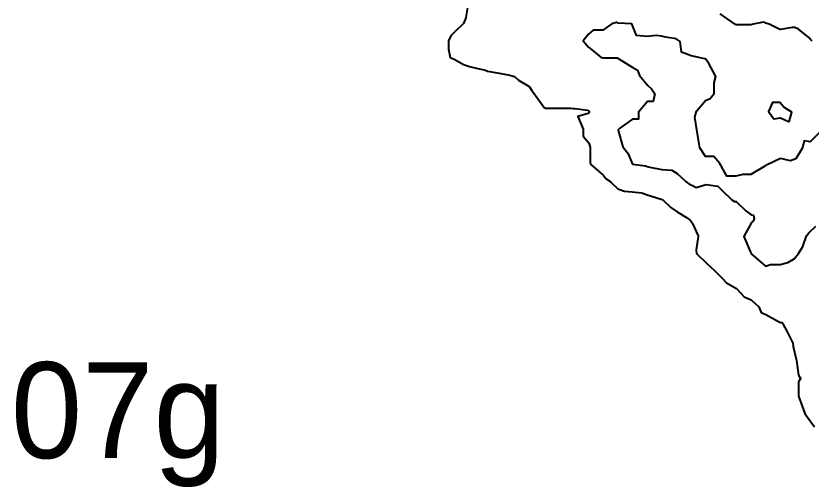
# Model space of a CAD drawing. Header units: millimetres. Extents: x 0 to 500, y 0 to 700.
# Drawn here: x 199.54 to 249.29, y 461.43 to 490.89 of the extents above; entities that cross this region are included whole.
import ezdxf
from ezdxf.enums import TextEntityAlignment as Align

# ---------------------------------------------------------------- set-up
doc = ezdxf.new("R2010")
doc.units = ezdxf.units.MM
doc.layers.add('CORTE', color=1, linetype='Continuous')
doc.layers.add('GRABADO', color=5, linetype='Continuous')

msp = doc.modelspace()

# ---------------------------------------------------------------- linework, layer by layer
at = {"layer": 'CORTE'}
msp.add_lwpolyline([(249.988, 483.765), (249.231, 483.009), (248.848, 483.085), (248.756, 482.645), (248.331, 481.964), (247.997, 481.83), (247.362, 481.983), (246.532, 481.584), (246.465, 481.564), (246.445, 481.546), (246.395, 481.501), (245.522, 480.977), (245.009, 480.977), (244.584, 480.875), (244.021, 480.875), (243.66, 481.525), (243.586, 481.658), (243.208, 482.112), (242.682, 482.112), (242.326, 482.645), (242.223, 483.263), (242.138, 483.773), (242.008, 484.554), (242.113, 484.932), (242.677, 485.608), (242.965, 485.724), (243.225, 486.035), (243.225, 486.711), (243.336, 487.11), (242.89, 487.915), (242.707, 488.178), (242.693, 488.188), (242.681, 488.197), (242.648, 488.216), (241.774, 488.39), (241.176, 488.63), (241.097, 489.298), (240.843, 489.45), (240.173, 489.565), (239.93, 489.632), (239.616, 489.662), (239.017, 489.596), (238.366, 489.667), (238.063, 490.395), (237.188, 490.447), (237.145, 490.486), (237.109, 490.475), (236.812, 490.387), (236.262, 489.991), (235.662, 489.991), (235.364, 489.752), (235.024, 489.343), (235.364, 488.934), (235.683, 488.679), (236.157, 488.299), (236.249, 488.272), (237.17, 488.272), (237.214, 488.22), (237.319, 488.157), (238.129, 487.67), (238.42, 487.496), (238.56, 487.159), (239.071, 486.547), (239.306, 486.335), (239.501, 486.022), (239.402, 485.544), (239.052, 485.544), (238.49, 484.87), (238.49, 484.432), (238.115, 484.432), (237.328, 483.866), (237.223, 483.766), (237.223, 483.766), (237.238, 483.661), (237.502, 482.709), (237.827, 482.319), (238.119, 481.619), (238.936, 481.516), (239.041, 481.477), (239.208, 481.426), (239.953, 481.299), (240.569, 481.246), (240.915, 481.039), (241.467, 480.509), (241.691, 480.355), (241.824, 480.32), (242.105, 480.17), (242.717, 480.354), (243.452, 480.243), (243.7, 480.004), (244.334, 479.397), (244.493, 479.288), (244.606, 479.288), (245.201, 478.703), (245.533, 478.464), (245.683, 478.428), (245.718, 478.221), (245.666, 478.065), (245.561, 477.97), (245.083, 477.111), (245.492, 476.128), (245.539, 476.038), (245.55, 476.017), (245.56, 475.998), (245.664, 475.923), (246.444, 475.255), (246.74, 475.356), (247.345, 475.356), (247.826, 475.472), (248.231, 475.715), (248.508, 476.048), (248.774, 476.473), (249.001, 477.152), (249.152, 477.334), (249.576, 477.741)], dxfattribs=at)
msp.add_lwpolyline([(247.913, 484.273), (248.077, 484.864), (247.591, 485.182), (247.321, 485.47), (246.864, 485.47), (246.629, 484.906), (246.946, 484.449), (247.364, 484.526), (247.913, 484.273)], close=True, dxfattribs=at)
at = {"layer": 'GRABADO'}
for points in [[(227.814, 491.538), (227.688, 490.784), (227.687, 490.777), (227.684, 490.771), (227.539, 490.423), (227.534, 490.414), (227.528, 490.405), (227.525, 490.402), (227.026, 489.923), (226.744, 489.652), (226.609, 489.328), (226.609, 488.822), (226.698, 488.287), (227.003, 488.172), (227.009, 488.169), (227.551, 487.844), (227.921, 487.727), (228.523, 487.575), (228.841, 487.53), (228.845, 487.53), (228.853, 487.528), (229.049, 487.431), (229.766, 487.308), (230.43, 487.194), (230.436, 487.193), (230.647, 487.124), (230.705, 487.105), (230.708, 487.103), (230.713, 487.101), (230.723, 487.096), (230.986, 486.866), (231.645, 486.47), (231.647, 486.469), (231.655, 486.464), (231.666, 486.452), (231.809, 486.223), (231.949, 486.055), (231.95, 486.053), (232.581, 485.171), (232.68, 485.132), (234.253, 485.132), (234.258, 485.131), (234.395, 485.113), (234.502, 485.099), (235.325, 484.989), (235.335, 484.986), (235.347, 484.981), (235.353, 484.977), (235.36, 484.972), (235.365, 484.967), (235.367, 484.965), (235.385, 484.944), (235.389, 484.939), (235.393, 484.932), (235.395, 484.927), (235.398, 484.919), (235.4, 484.913), (235.401, 484.907), (235.402, 484.898), (235.401, 484.892), (235.401, 484.885), (235.399, 484.878), (235.398, 484.873), (235.38, 484.826), (235.375, 484.816), (235.37, 484.809), (235.366, 484.804), (235.358, 484.797), (235.352, 484.793), (235.348, 484.79), (235.343, 484.788), (235.338, 484.785), (234.699, 484.593), (235.025, 483.811), (235.026, 483.807), (235.028, 483.8), (235.029, 483.791), (235.029, 483.786), (235.029, 483.384), (235.37, 482.976), (235.373, 482.971), (235.378, 482.965), (235.38, 482.959), (235.382, 482.955), (235.466, 482.694), (235.467, 482.689), (235.468, 482.681), (235.468, 482.675), (235.468, 481.679), (235.505, 481.609), (236.287, 480.926), (236.291, 480.923), (236.463, 480.716), (236.761, 480.511), (236.764, 480.509), (236.768, 480.506), (237.204, 480.087), (237.619, 479.938), (238.098, 479.89), (238.677, 479.832), (238.686, 479.831), (238.694, 479.828), (239.041, 479.698), (239.23, 479.641), (239.969, 479.419), (239.975, 479.417), (239.998, 479.404), (240.002, 479.402), (240.008, 479.398), (240.012, 479.395), (240.521, 478.921), (240.911, 478.64), (241.495, 478.289), (241.498, 478.287), (241.711, 478.127), (241.716, 478.123), (241.721, 478.118), (241.724, 478.113), (241.858, 477.925), (241.862, 477.92), (241.864, 477.916), (242.214, 477.145), (242.216, 477.14), (242.218, 477.133), (242.22, 477.124), (242.22, 477.118), (242.22, 477.113), (242.22, 477.107), (242.093, 476.267), (242.116, 476.039), (242.774, 475.407), (242.988, 475.202), (243.254, 474.946), (243.702, 474.516), (243.995, 474.2), (244.612, 473.858), (244.617, 473.855), (244.623, 473.85), (244.627, 473.847), (244.641, 473.833), (244.642, 473.832), (245.109, 473.319), (245.533, 473.139), (245.536, 473.137), (245.544, 473.133), (245.55, 473.128), (245.991, 472.723), (245.996, 472.718), (246, 472.713), (246.004, 472.707), (246.007, 472.701), (246.166, 472.346), (246.457, 472.23), (246.462, 472.228), (247.256, 471.783), (247.369, 471.725), (247.43, 471.73), (247.439, 471.731), (247.451, 471.729), (247.458, 471.727), (247.466, 471.725), (247.473, 471.721), (247.478, 471.718), (247.486, 471.712), (247.492, 471.706), (247.495, 471.702), (247.499, 471.696), (247.504, 471.688), (247.506, 471.683), (247.541, 471.589), (247.771, 471.174), (247.772, 471.173), (248.133, 470.479), (248.136, 470.473), (248.138, 470.467), (248.139, 470.461), (248.14, 470.456), (248.164, 470.229), (248.353, 469.435), (248.376, 469.352), (248.377, 469.347), (248.505, 468.431), (248.612, 468.26), (248.614, 468.256), (248.617, 468.249), (248.62, 468.241), (248.621, 468.234), (248.622, 468.226), (248.622, 468.219), (248.621, 468.211), (248.62, 468.203), (248.617, 468.196), (248.614, 468.189), (248.612, 468.185), (248.508, 468.018), (248.508, 467.124), (248.735, 466.485), (248.897, 466.034), (249.268, 465.515), (249.493, 465.199)], [(249.345, 489.303), (249.247, 489.412), (249.152, 489.534), (248.508, 490.07), (248.266, 490.166), (248.109, 490.166), (247.37, 490.04), (247.364, 490.039), (247.344, 490.039), (247.334, 490.041), (247.326, 490.044), (246.662, 490.385), (246.458, 490.446), (246.453, 490.447), (246.398, 490.472), (246.307, 490.511), (245.657, 490.382), (245.526, 490.343), (245.52, 490.341), (245.506, 490.339), (244.6, 490.339), (244.561, 490.348), (244.552, 490.35), (244.538, 490.357), (244.533, 490.36), (244.527, 490.364), (244.522, 490.368), (244.519, 490.372), (244.513, 490.379), (244.499, 490.386), (244.493, 490.388), (243.605, 491.027)]]:
    msp.add_lwpolyline(points, dxfattribs=at)

# ---------------------------------------------------------------- texts
msp.add_text('07g', height=6, dxfattribs=at).set_placement((205.92, 466.244), align=Align.MIDDLE_CENTER)

doc.saveas('drawing.dxf')
